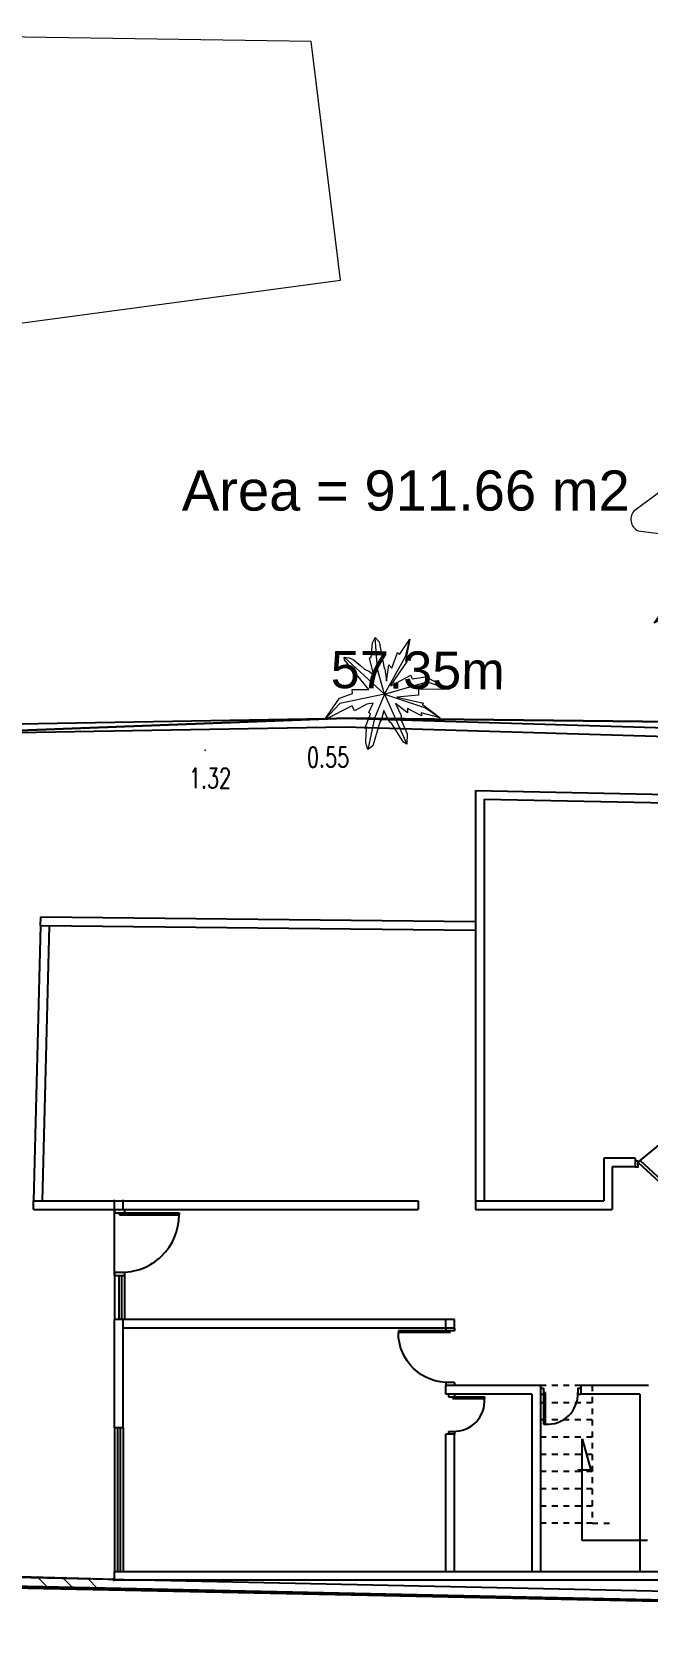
# Model space of a CAD drawing. Header units: millimetres. Extents: x 2366 to 2652, y 1504 to 1714.
# Drawn here: x 2445.98 to 2456.71, y 1509.67 to 1537.57 of the extents above; entities that cross this region are included whole.
import ezdxf
from ezdxf.enums import TextEntityAlignment as Align

# ---------------------------------------------------------------- set-up
doc = ezdxf.new("R2010")
doc.units = ezdxf.units.MM
doc.header["$LTSCALE"] = 0.02
doc.linetypes.add('DOTW3', pattern=[0.0625, 0, -0.0625])
doc.linetypes.add('HIDDEN', pattern=[0.375, 0.25, -0.125])
for name, color, linetype in [('5-PRO', 3, 'DOTW3'), ('5-PYV', 4, 'Continuous'), ('A_MURO', 5, 'Continuous'), ('A_PISO', 33, 'Continuous'), ('A_PRO', 3, 'HIDDEN'), ('A_VENTANAS', 6, 'Continuous'), ('AMB', 4, 'Continuous')]:
    doc.layers.add(name, color=color, linetype=linetype)
for name, color, linetype, lineweight in [('ANDEN', 7, 'Continuous', 20), ('ARBOL', 94, 'Continuous', 15), ('DIVISION', 10, 'Continuous', 30), ('FOR', 7, 'Continuous', 13), ('HATCH', 8, 'Continuous', 5), ('LOCALIZACION', 7, 'Continuous', 9), ('MURO', 7, 'Continuous', 13), ('NIVEL', 26, 'Continuous', 15), ('TEX-LIN', 7, 'Continuous', 13)]:
    doc.layers.add(name, color=color, linetype=linetype, lineweight=lineweight)
doc.styles.add('ARIAL', font='arial.ttf')
doc.styles.add('S', font='SIMPLEX.shx', dxfattribs={"width": 0.7})
doc.dimstyles.new('LIN', dxfattribs={"dimtxt": 0.65, "dimasz": 0.18, "dimexe": 0.18, "dimexo": 0.0625, "dimgap": 0.09, "dimtad": 0, "dimzin": 0, "dimdsep": 46, "dimtxsty": 'ARIAL', "dimcen": 0.09, "dimse1": 1, "dimse2": 1, "dimsd1": 1, "dimsd2": 1, "dimclrt": 7, "dimaunit": 1, "dimadec": 0, "dimazin": 0, "dimtfac": 1, "dimtofl": 0, "dimtmove": 0, "dimatfit": 3, "dimfxl": 1, "dimtolj": 1, "dimtzin": 0, "dimarcsym": 0})

# ---------------------------------------------------------------- blocks, each defined once
blk = doc.blocks.new('PALMA')
at = {"layer": 'ARBOL'}
for p, q in [((-0.209, 0.347), (-0.153, 1.302)), ((-0.153, 1.302), (-0.112, 1.357)), ((0, 0), (-0.112, 1.357)), ((-0.112, 1.357), (-0.032, 1.262)), ((-0.032, 1.262), (0.013, 1.163)), ((0.299, 0.573), (0.785, 1.2)), ((0.647, 1.147), (0.785, 1.2)), ((0.785, 1.2), (0.791, 1.049)), ((0.013, 1.163), (0.043, 0.919)), ((0.043, 0.919), (0.055, 0.794)), ((0.154, 0.585), (0.336, 0.919)), ((0.336, 0.919), (0.374, 0.895)), ((0.374, 0.895), (0.647, 1.147)), ((0.791, 1.049), (0.438, 0.484)), ((-1.529, 0.538), (-0.888, 0.686)), ((-0.972, 0.576), (-1.529, 0.538)), ((-0.785, 0.326), (-1.529, 0.538)), ((0, 0), (-0.972, 0.576)), ((-0.888, 0.686), (-0.572, 0.552)), ((-0.572, 0.552), (-0.515, 0.629)), ((-0.515, 0.629), (-0.209, 0.347)), ((0, 0), (0.299, 0.573)), ((0.055, 0.794), (0.108, 0.668)), ((0.108, 0.668), (0.129, 0.576)), ((0.129, 0.576), (0.154, 0.585)), ((0.26, 0.202), (0.576, 0.462)), ((0.436, 0.457), (0.26, 0.202)), ((0.438, 0.484), (0.436, 0.457)), ((0.575, 0.354), (0.924, 0.533)), ((0.576, 0.462), (0.575, 0.354)), ((0.924, 0.533), (0.946, 0.543)), ((1.39, 0.581), (0.946, 0.248)), ((0.946, 0.543), (0.95, 0.475)), ((0.95, 0.475), (1.39, 0.581)), ((1.02, 0.337), (1.39, 0.581)), ((-0.823, 0.199), (-0.785, 0.326)), ((-0.486, 0.113), (-0.823, 0.199)), ((-0.587, -0.074), (-0.352, 0.025)), ((0, 0), (-0.584, -0.277)), ((-0.352, 0.025), (-0.486, 0.113)), ((0, 0), (-0.43, -1.292)), ((0, 0), (1.02, 0.337)), ((0, 0), (0.999, -0.492)), ((0, 0), (0.523, -0.938)), ((0.279, 0.063), (0.261, 0.043)), ((0.261, 0.043), (0.808, -0.096)), ((0.976, 0.221), (0.279, 0.063)), ((0.946, 0.248), (0.976, 0.221)), ((-0.584, -0.277), (-1.229, -0.738)), ((-1.115, -0.539), (-0.909, -0.339)), ((-0.931, -0.3), (-0.59, -0.131)), ((-0.898, -0.315), (-0.931, -0.3)), ((-0.909, -0.339), (-0.898, -0.315)), ((-0.59, -0.131), (-0.587, -0.074)), ((-0.285, -0.288), (-0.474, -0.417)), ((-0.368, -0.583), (-0.285, -0.288)), ((0.054, -0.356), (-0.053, -0.674)), ((0.111, -0.73), (0.054, -0.356)), ((0.61, -0.587), (0.181, -0.262)), ((0.181, -0.262), (0.569, -0.823)), ((0.808, -0.096), (0.773, -0.185)), ((0.773, -0.185), (1.056, -0.379)), ((1.056, -0.379), (1.276, -1)), ((-1.229, -0.738), (-1.157, -0.579)), ((-1.079, -0.75), (-1.229, -0.738)), ((-1.157, -0.579), (-1.115, -0.539)), ((-0.554, -0.433), (-1.079, -0.75)), ((-0.474, -0.417), (-0.554, -0.433)), ((-0.459, -1.2), (-0.361, -0.667)), ((-0.361, -0.667), (-0.368, -0.583)), ((-0.123, -0.757), (-0.248, -1.109)), ((-0.053, -0.674), (-0.123, -0.757)), ((0.184, -0.65), (0.111, -0.73)), ((0.319, -1.018), (0.184, -0.65)), ((0.703, -0.487), (0.61, -0.587)), ((1.276, -1), (0.703, -0.487)), ((0.999, -0.492), (1.276, -1)), ((-0.248, -1.109), (-0.43, -1.292)), ((0.361, -0.962), (0.319, -1.018)), ((0.63, -1.369), (0.361, -0.962)), ((0.523, -0.938), (0.63, -1.369)), ((0.569, -0.823), (0.529, -0.817)), ((0.529, -0.817), (0.63, -1.369)), ((-0.43, -1.292), (-0.459, -1.2))]:
    blk.add_line(p, q, dxfattribs=at)
blk = doc.blocks.new('*D144')
at = {"layer": 'Defpoints', "color": 0}
for p in [(2481.365, 1526.241), (2424.023, 1525.146), (2481.354, 1524.723)]:
    blk.add_point(p, dxfattribs=at)
at = {"layer": 'TEX-LIN', "color": 7, "insert": (2452.7, 1526.453), "char_height": 0.65, "attachment_point": 5, "rotation": 359.5774, "style": 'ARIAL'}
blk.add_mtext('\\A1;57.35m', dxfattribs=at)
blk = doc.blocks.new('P-gir-9')
at = {"layer": '5-PRO', "color": 7, "linetype": 'Continuous'}
blk.add_line((-0.11, 0.085), (-0.558, 0.633), dxfattribs=at)
blk.add_arc((-0.051, 0.162), 0.692, 46.9183, 137.0793, dxfattribs=at)
at = {"layer": '5-PYV'}
for p, q in [((-0.11, 0.085), (0.421, 0.667)), ((-0.075, 0.05), (0.457, 0.632)), ((0.421, 0.667), (0.457, 0.632)), ((-0.11, 0.085), (-0.075, 0.05))]:
    blk.add_line(p, q, dxfattribs=at)
for points in [[(0, 0.9), (0, 0.85), (-0.1, 0.85), (-0.1, 0.9)], [(0, 0), (0, 0.05), (-0.1, 0.05), (-0.1, 0)]]:
    blk.add_lwpolyline(points, dxfattribs=at)
blk = doc.blocks.new('P1d')
at = {"layer": 'AMB', "color": 6}
for p, q in [((0.05, 0.075), (0.05, 0.975)), ((0.05, 0.975), (0.08, 0.975)), ((0.08, 0.075), (0.08, 0.975)), ((0.08, 0.075), (0.05, 0.075))]:
    blk.add_line(p, q, dxfattribs=at)
at = {"layer": 'AMB'}
for p, q in [((0, 0.15), (0.05, 0.15)), ((0, 0), (0.05, 0)), ((0.05, 0), (0.05, 0.15)), ((0.95, 0), (0.95, 0.15)), ((0.95, 0.15), (1, 0.15)), ((0.95, 0), (1, 0))]:
    blk.add_line(p, q, dxfattribs=at)
at = {"layer": 'AMB', "color": 7}
blk.add_arc((0.08, 0.1045), 0.8705, 358.05796, 90, dxfattribs=at)
blk = doc.blocks.new('P07d')
at = {"layer": 'AMB', "color": 6}
for p, q in [((0.05, 0.125), (0.05, 0.675)), ((0.05, 0.675), (0.08, 0.675)), ((0.08, 0.125), (0.08, 0.675)), ((0.08, 0.125), (0.05, 0.125))]:
    blk.add_line(p, q, dxfattribs=at)
at = {"layer": 'AMB'}
for p, q in [((0, 0.15), (0.05, 0.15)), ((0, 0.05), (0.05, 0.05)), ((0.05, 0.05), (0.05, 0.15)), ((0.65, 0.15), (0.7, 0.15)), ((0.65, 0.05), (0.65, 0.15)), ((0.65, 0.05), (0.7, 0.05))]:
    blk.add_line(p, q, dxfattribs=at)
at = {"layer": 'AMB', "color": 7}
blk.add_arc((0.12, 0.146), 0.53, 357.7055, 94.3406, dxfattribs=at)
blk = doc.blocks.new('P07i')
at = {"layer": 'AMB', "color": 6}
for p, q in [((-0.08, 0.125), (-0.08, 0.675)), ((-0.05, 0.675), (-0.08, 0.675)), ((-0.05, 0.125), (-0.05, 0.675)), ((-0.08, 0.125), (-0.05, 0.125))]:
    blk.add_line(p, q, dxfattribs=at)
at = {"layer": 'AMB'}
for p, q in [((-0.65, 0.15), (-0.7, 0.15)), ((-0.65, 0.05), (-0.7, 0.05)), ((-0.65, 0.05), (-0.65, 0.15)), ((-0.05, 0.05), (-0.05, 0.15)), ((0, 0.15), (-0.05, 0.15)), ((0, 0.05), (-0.05, 0.05))]:
    blk.add_line(p, q, dxfattribs=at)
at = {"layer": 'AMB', "color": 7}
blk.add_arc((-0.12, 0.146), 0.53, 85.6594, 182.2945, dxfattribs=at)

msp = doc.modelspace()

# ---------------------------------------------------------------- hatches: boundary and pattern name
at = {"layer": 'HATCH'}
h = msp.add_hatch(dxfattribs=at)
h.set_pattern_fill('_USER', color=256, scale=0.3, angle=357.5061, style=0, pattern_type=0)
h.set_pattern_definition([(315, (2427.7304, 1540.46304), (0.212132, 0.212132), [])])
h.paths.add_polyline_path([(2431.03, 1515.851), (2424.309, 1515.622), (2424.309, 1515.622), (2424.449, 1510.955), (2441.127, 1510.562), (2447.426, 1510.432), (2447.42, 1510.631), (2431.242, 1511.082)])

# ---------------------------------------------------------------- linework, layer by layer
at = {"layer": 'A_MURO'}
for p, q in [((2453.705, 1524.363), (2459.596, 1524.241)), ((2453.705, 1524.363), (2453.705, 1517.064)), ((2453.855, 1524.209), (2459.444, 1524.094)), ((2453.855, 1524.209), (2453.855, 1517.214)), ((2446.134, 1522.008), (2446.137, 1522.158)), ((2446.137, 1522.158), (2453.7, 1522.078)), ((2446.134, 1522.008), (2453.699, 1521.928)), ((2455.938, 1517.955), (2455.938, 1517.214)), ((2456.488, 1517.955), (2455.938, 1517.955)), ((2456.088, 1517.805), (2456.088, 1517.064)), ((2456.488, 1517.805), (2456.088, 1517.805)), ((2456.488, 1517.955), (2456.488, 1517.805)), ((2446.007, 1517.064), (2446.011, 1517.214)), ((2446.007, 1517.214), (2452.705, 1517.214)), ((2447.421, 1517.064), (2447.421, 1517.231)), ((2447.571, 1517.064), (2447.571, 1517.231)), ((2452.705, 1517.214), (2452.705, 1517.064)), ((2453.705, 1517.214), (2455.938, 1517.214)), ((2446.007, 1517.064), (2452.705, 1517.064)), ((2453.705, 1517.064), (2456.088, 1517.064)), ((2447.421, 1515.911), (2447.594, 1515.911)), ((2453.338, 1515.147), (2447.421, 1515.147)), ((2447.421, 1513.257), (2447.421, 1515.147)), ((2447.571, 1513.257), (2447.571, 1515.147)), ((2453.338, 1514.997), (2447.571, 1514.997)), ((2453.188, 1514.997), (2453.188, 1515.147)), ((2453.338, 1514.997), (2453.338, 1515.147)), ((2454.838, 1513.997), (2453.188, 1513.997)), ((2453.188, 1513.847), (2453.188, 1513.997)), ((2454.688, 1513.847), (2453.188, 1513.847)), ((2454.688, 1513.847), (2454.688, 1510.757)), ((2454.838, 1513.997), (2454.838, 1511.657)), ((2456.718, 1513.997), (2455.538, 1513.997)), ((2455.538, 1513.997), (2455.538, 1513.847)), ((2456.568, 1513.847), (2455.538, 1513.847)), ((2456.568, 1513.847), (2456.568, 1510.757)), ((2447.571, 1513.257), (2447.421, 1513.257)), ((2453.338, 1513.147), (2453.188, 1513.147)), ((2453.188, 1510.757), (2453.188, 1513.147)), ((2453.338, 1510.757), (2453.338, 1513.147)), ((2454.838, 1511.657), (2454.838, 1510.757)), ((2447.421, 1510.757), (2464.338, 1510.757)), ((2447.421, 1510.607), (2447.421, 1510.757)), ((2447.421, 1510.757), (2464.338, 1510.757)), ((2464.338, 1510.607), (2447.421, 1510.607)), ((2464.338, 1510.607), (2447.421, 1510.607)), ((2447.571, 1510.607), (2447.571, 1510.609))]:
    msp.add_line(p, q, dxfattribs=at)
for points in [[(2484.468, 1510.13), (2484.457, 1509.668), (2424.449, 1510.955), (2424.023, 1525.146), (2451.439, 1525.62), (2481.354, 1524.723), (2481.377, 1524.421), (2484.798, 1524.201)], [(2484.1, 1509.826), (2424.594, 1511.102), (2424.178, 1524.999), (2451.438, 1525.47), (2481.215, 1524.577), (2481.238, 1524.28), (2484.645, 1524.061), (2484.592, 1521.798)]]:
    msp.add_lwpolyline(points, dxfattribs=at)
at = {"layer": 'A_PISO'}
for p, q in [((2447.421, 1515.911), (2447.421, 1517.064)), ((2455.566, 1511.296), (2455.566, 1513.069)), ((2455.566, 1513.069), (2455.715, 1512.52)), ((2455.715, 1512.52), (2455.486, 1512.52)), ((2456.7, 1511.296), (2455.566, 1511.296))]:
    msp.add_line(p, q, dxfattribs=at)
at = {"layer": 'A_PRO'}
for p, q in [((2455.738, 1513.997), (2454.838, 1513.997)), ((2455.738, 1513.997), (2455.738, 1511.597)), ((2455.738, 1513.697), (2454.838, 1513.697)), ((2455.738, 1513.397), (2454.838, 1513.397)), ((2455.738, 1513.097), (2454.838, 1513.097)), ((2455.738, 1512.797), (2454.838, 1512.797)), ((2455.738, 1512.497), (2454.838, 1512.497)), ((2455.738, 1512.197), (2454.838, 1512.197)), ((2455.738, 1511.897), (2454.838, 1511.897)), ((2455.738, 1511.597), (2454.838, 1511.597)), ((2455.738, 1511.597), (2456.038, 1511.597))]:
    msp.add_line(p, q, dxfattribs=at)
at = {"layer": 'A_VENTANAS'}
for p, q in [((2446.134, 1522.008), (2446.011, 1517.214)), ((2446.284, 1522.004), (2446.161, 1517.211)), ((2447.421, 1515.911), (2447.421, 1515.147)), ((2447.494, 1515.911), (2447.494, 1515.147)), ((2447.544, 1515.911), (2447.544, 1515.147)), ((2447.594, 1515.911), (2447.594, 1515.147)), ((2447.421, 1513.257), (2447.421, 1510.757)), ((2447.471, 1513.257), (2447.471, 1510.757)), ((2447.521, 1513.257), (2447.521, 1510.757)), ((2447.571, 1513.257), (2447.571, 1510.757))]:
    msp.add_line(p, q, dxfattribs=at)
at = {"layer": 'ANDEN'}
msp.add_lwpolyline([(2456.54, 1528.883), (2462.111, 1528.171, 0.506939), (2462.678, 1528.745), (2462.086, 1532.463, 0.56948), (2461.286, 1532.78), (2456.484, 1529.244, 0.544831)], format="xyb", close=True, dxfattribs=at)
at = {"layer": 'DIVISION'}
for points in [[(2484.798, 1524.201), (2481.377, 1524.421), (2481.354, 1524.723), (2460.758, 1525.514), (2451.439, 1525.62), (2438.086, 1525.115), (2424.023, 1525.146)], [(2484.457, 1509.668), (2441.127, 1510.562)]]:
    msp.add_lwpolyline(points, dxfattribs=at)
at = {"layer": 'FOR'}
msp.add_lwpolyline([(2423.793, 1532.834), (2426.241, 1529.236), (2438.589, 1529.204), (2438.507, 1531.525), (2451.358, 1533.252), (2450.845, 1537.408), (2440.088, 1537.572)], dxfattribs=at)
at = {"layer": 'LOCALIZACION'}
for points in [[(2424.023, 1525.146), (2451.439, 1525.62), (2481.354, 1524.723), (2481.377, 1524.421), (2484.798, 1524.201)], [(2441.127, 1510.562), (2484.457, 1509.668)]]:
    msp.add_lwpolyline(points, dxfattribs=at)
at = {"layer": 'MURO'}
msp.add_lwpolyline([(2431.242, 1511.082), (2447.42, 1510.631)], dxfattribs=at)
at = {"layer": 'NIVEL'}
for p in [(2451.439, 1525.62, 0.55), (2448.998, 1525.062, 1.324), (2448.999, 1525.062, 1.32)]:
    msp.add_point(p, dxfattribs=at)

# ---------------------------------------------------------------- block references
at = {"layer": 'A_MURO'}
for name, p, rotation in [('P-gir-9', (2456.488, 1517.805), 270), ('P07d', (2453.188, 1513.847), 270), ('P07i', (2454.838, 1513.997), 180)]:
    msp.add_blockref(name, p, dxfattribs=dict(at, rotation=rotation))
at = {"layer": 'A_MURO', "xscale": 1.153878926785637, "yscale": 1.153878926785637, "zscale": 1.153878926785637, "rotation": 270}
msp.add_blockref('P1d', (2447.421, 1517.064), dxfattribs=at)
at = {"layer": 'A_MURO', "xscale": -1, "rotation": 90}
msp.add_blockref('P1d', (2453.338, 1514.997), dxfattribs=at)
at = {"layer": 'ARBOL', "xscale": 0.6999999999999065, "yscale": 0.7000000000000455, "zscale": 0.6999999999999998, "rotation": 42.50614254430287}
for p in [(2457.859, 1527.722), (2452.119, 1526.037)]:
    msp.add_blockref('PALMA', p, dxfattribs=at)

# ---------------------------------------------------------------- texts
at = {"layer": 'NIVEL', "style": 'S', "width": 0.7}
for s, p in [('0.55', (2451.139, 1524.766, 0.55)), ('1.32', (2449.083, 1524.4, 1.32))]:
    msp.add_text(s, height=0.35, dxfattribs=at).set_placement(p, align=Align.CENTER)
at = {"layer": 'TEX-LIN', "insert": (2448.592, 1529.936), "char_height": 0.7, "width": 8.03522, "attachment_point": 1, "style": 'ARIAL'}
msp.add_mtext('Area = 911.66 m2', dxfattribs=at)

# ---------------------------------------------------------------- dimensions: what is measured, and where the dimension line sits
at = {"layer": 'TEX-LIN'}
dim = msp.add_aligned_dim(p1=(2424.023, 1525.146), p2=(2481.354, 1524.723), distance=1.518, text='57.35m', dimstyle='LIN', override={"dimpost": 'm'}, dxfattribs=at)
dim.commit()
dim.dimension.update_dxf_attribs({"geometry": '*D144', "text_midpoint": (2452.7, 1526.453)})

doc.saveas('drawing.dxf')
